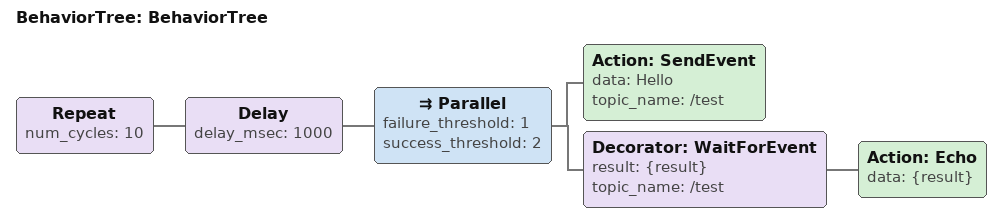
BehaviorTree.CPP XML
<?xml version="1.0"?>
<root main_tree_to_execute="BehaviorTree">
    <BehaviorTree ID="BehaviorTree">
        <Repeat num_cycles="10">
            <Delay delay_msec="1000">
                <Parallel failure_threshold="1" success_threshold="2">
                    <Action ID="SendEvent" data="Hello" topic_name="/test"/>
                    <Decorator ID="WaitForEvent" result="{result}" topic_name="/test">
                        <Action ID="Echo" data="{result}"/>
                    </Decorator>
                </Parallel>
            </Delay>
        </Repeat>
    </BehaviorTree>
</root>
